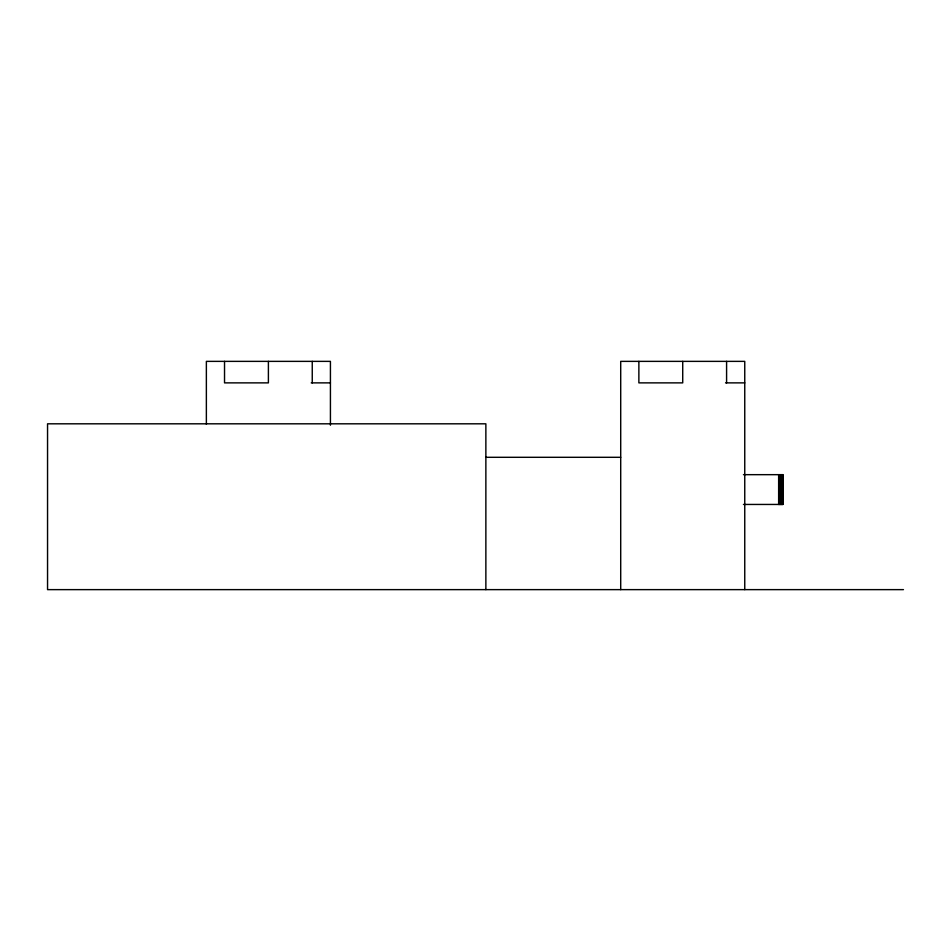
<?xml version="1.0" encoding="UTF-8"?>
<svg xmlns="http://www.w3.org/2000/svg" width="951" height="951" viewBox="0 0 951 951"><rect width="100%" height="100%" fill="white"/><g stroke="black" fill="none" stroke-linecap="round" stroke-linejoin="round"><path stroke-width="1.43" d="M311.227 382.873L330.425 382.873M725.554 382.873L744.752 382.873M485.925 457.3L620.706 457.3M743.444 474.668L783.006 474.668L783.006 504.446L743.444 504.446M903.45 589.632L47.55 589.632L47.55 423.813L485.866 423.813L485.866 589.632M782.732 474.668L782.732 504.446M782.186 474.668L782.186 504.446M781.912 474.668L781.912 504.446M781.365 474.668L781.365 504.446M781.092 474.668L781.092 504.446M780.557 474.668L780.557 504.446M780.284 474.668L780.284 504.446M779.737 474.668L779.737 504.446M779.463 474.668L779.463 504.446M778.917 474.668L778.917 504.446M778.643 474.668L778.643 504.446M744.752 589.632L744.752 361.368L620.706 361.368L620.706 589.632M726.588 361.368L726.588 382.873M682.723 361.368L682.723 382.873L638.87 382.873L638.87 361.368M330.425 425.204L330.425 361.368L206.367 361.368L206.367 424.229M312.249 361.368L312.249 382.873M268.396 361.368L268.396 382.873L224.531 382.873L224.531 361.368"/></g></svg>
